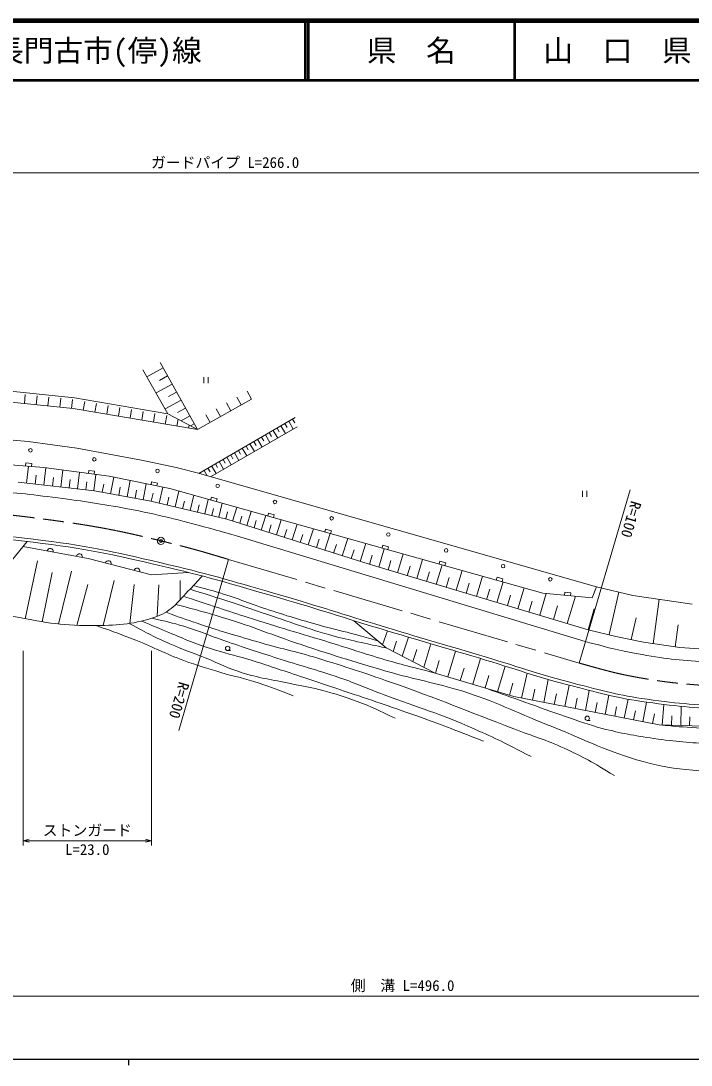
# Model space of a CAD drawing. Units: millimetres, scale not verified. Extents: x 40000 to 680000, y 20000 to 380000.
# Drawn here: x 249856 to 362778, y 204000 to 380000 of the extents above; entities that cross this region are included whole.
import ezdxf
from ezdxf.enums import TextEntityAlignment as Align

# ---------------------------------------------------------------- set-up
doc = ezdxf.new("R2010")
doc.units = ezdxf.units.MM
doc.header["$LTSCALE"] = 1000
doc.header["$PDMODE"] = 32
doc.header["$PDSIZE"] = 500
doc.linetypes.add('CHAIN', pattern=[18.5, 12, -1.5, 3.5, -1.5])
for name, color, linetype, lineweight in [('M-BGD', 7, 'Continuous', 13), ('M-BMK', 2, 'CHAIN', 13), ('M-BMK-SRVR', 3, 'Continuous', 13), ('M-STR-HTXT', 7, 'Continuous', 13), ('M-TTL', 2, 'Continuous', 140), ('M-TTL-BAND', 7, 'Continuous', 25), ('M-TTL-LINE', 7, 'Continuous', 50), ('M-TTL-TXT', 7, 'Continuous', 13)]:
    doc.layers.add(name, color=color, linetype=linetype, lineweight=lineweight)
doc.styles.add('ＭＳ ゴシック', font='')
doc.styles.get('ＭＳ ゴシック').set_extended_font_data('MS Gothic')

msp = doc.modelspace()

# ---------------------------------------------------------------- linework, layer by layer
at = {"layer": 'M-BGD'}
for p, q in [((279622, 311103), (273327, 322398)), ((274633, 313777), (270395, 321210)), ((273814, 321524), (271084, 320003)), ((275336, 318794), (272632, 317287)), ((274575, 320159), (273210, 319398)), ((280653, 319950), (280653, 318950)), ((281403, 318950), (281403, 319950)), ((258668, 314665), (234501, 317181)), ((250438, 315522), (250593, 317014)), ((252427, 315315), (252583, 316807)), ((276089, 317442), (274737, 316689)), ((288733, 316265), (287993, 317570)), ((254416, 315108), (254572, 316600)), ((256406, 314901), (256561, 316393)), ((258395, 314694), (258550, 316186)), ((260369, 314376), (260620, 315855)), ((262341, 314041), (262592, 315520)), ((264312, 313706), (264564, 315185)), ((276842, 316090), (274165, 314598)), ((288733, 316265), (279622, 311103)), ((285252, 314293), (284513, 315598)), ((286992, 315279), (286253, 316584)), ((279622, 311103), (258668, 314665)), ((266284, 313371), (266536, 314849)), ((268256, 313036), (268507, 314514)), ((270228, 312700), (270479, 314179)), ((272199, 312365), (272451, 313844)), ((274171, 312030), (274422, 313509)), ((279622, 311103), (274633, 313777)), ((277589, 314751), (276250, 314005)), ((278335, 313413), (276854, 312587)), ((281772, 312322), (281032, 313627)), ((283512, 313307), (282773, 314612)), ((276143, 311695), (276341, 312862)), ((278114, 311360), (278200, 311865)), ((279073, 312087), (278443, 311735)), ((279843, 303736), (296062, 313135)), ((281823, 303171), (296387, 311559)), ((293671, 311749), (294433, 310434)), ((294328, 312130), (294710, 311472)), ((294986, 312511), (295750, 311192)), ((295645, 312893), (296028, 312234)), ((251086, 309096), (242690, 309860)), ((290398, 309852), (290776, 309200)), ((291051, 310230), (291809, 308922)), ((291705, 310610), (292084, 309955)), ((292359, 310989), (293119, 309677)), ((293015, 311369), (293395, 310713)), ((259275, 307993), (251086, 309096)), ((287795, 308344), (288171, 307695)), ((288444, 308720), (289198, 307419)), ((289095, 309097), (289472, 308446)), ((289746, 309474), (290502, 308169)), ((270194, 305963), (259275, 307993)), ((284560, 306469), (285308, 305178)), ((285206, 306844), (285580, 306198)), ((285851, 307218), (286602, 305923)), ((286499, 307593), (286874, 306945)), ((287146, 307968), (287898, 306670)), ((253746, 304750), (243552, 305547)), ((250682, 305491), (250643, 304993)), ((251679, 305413), (250682, 305491)), ((250788, 302111), (251117, 304955)), ((251640, 304915), (251679, 305413)), ((253723, 301771), (254063, 304706)), ((264729, 303244), (253746, 304750)), ((276035, 304731), (270194, 305963)), ((279563, 303816), (276035, 304731)), ((281348, 304608), (281719, 303968)), ((281988, 304979), (282732, 303694)), ((282630, 305351), (283002, 304709)), ((283272, 305723), (284019, 304435)), ((283916, 306096), (284289, 305452)), ((252256, 301941), (252426, 303409)), ((255161, 301605), (255327, 303042)), ((256598, 301438), (256931, 304313)), ((259414, 301112), (259740, 303928)), ((261287, 304220), (261219, 303725)), ((262278, 304085), (261287, 304220)), ((262172, 300793), (262492, 303551)), ((262210, 303589), (262278, 304085)), ((274929, 301171), (264729, 303244)), ((264979, 300282), (265495, 303088)), ((346820, 284631), (279563, 303816)), ((280708, 304237), (281228, 303341)), ((249400, 302272), (262266, 300782)), ((258006, 301275), (258169, 302683)), ((260793, 300952), (260953, 302331)), ((263576, 300541), (263834, 301943)), ((266356, 300029), (266610, 301406)), ((267734, 299775), (268241, 302530)), ((270439, 299277), (270937, 301982)), ((271889, 302299), (271789, 301809)), ((272869, 302100), (271889, 302299)), ((272769, 301610), (272869, 302100)), ((273151, 298705), (273787, 301403)), ((337805, 283554), (274929, 301171)), ((262266, 300782), (271744, 299037)), ((269086, 299526), (269335, 300879)), ((271801, 299023), (272120, 300373)), ((274486, 298390), (274801, 299725)), ((275821, 298075), (276451, 300745)), ((278385, 297470), (278990, 300034)), ((280846, 296889), (281427, 299351)), ((281947, 299724), (281813, 299243)), ((282910, 299454), (281947, 299724)), ((282776, 298973), (282910, 299454)), ((344483, 300783), (344483, 299783)), ((345233, 299783), (345233, 300783)), ((271744, 299037), (284553, 296014)), ((277103, 297772), (277405, 299054)), ((279615, 297179), (279906, 298410)), ((282028, 296610), (282307, 297792)), ((283210, 296331), (283768, 298695)), ((285531, 295704), (286258, 297997)), ((284381, 296055), (284657, 297226)), ((284553, 296014), (308524, 288409)), ((286718, 295327), (287094, 296514)), ((287905, 294951), (288658, 297325)), ((289134, 294561), (289523, 295790)), ((290362, 294171), (291142, 296629)), ((291577, 297026), (291442, 296545)), ((292540, 296756), (291577, 297026)), ((292405, 296275), (292540, 296756)), ((292907, 293364), (293714, 295908)), ((291635, 293767), (292038, 295039)), ((294224, 292946), (294642, 294263)), ((295541, 292528), (296377, 295162)), ((298268, 291663), (299133, 294390)), ((301206, 294328), (301071, 293847)), ((302169, 294058), (301206, 294328)), ((302034, 293577), (302169, 294058)), ((250921, 292241), (246186, 286547)), ((286159, 293219), (344929, 275398)), ((296904, 292095), (297337, 293459)), ((299679, 291215), (300127, 292626)), ((301091, 290767), (301987, 293590)), ((304014, 289840), (304941, 292762)), ((302552, 290303), (303016, 291765)), ((305527, 289360), (306007, 290872)), ((307040, 288880), (308000, 291905)), ((310151, 287922), (311084, 291041)), ((310835, 291630), (310700, 291149)), ((311798, 291360), (310835, 291630)), ((311663, 290879), (311798, 291360)), ((250588, 279237), (252631, 288973)), ((308592, 288388), (309058, 289948)), ((311738, 287447), (312213, 289035)), ((313326, 286973), (314275, 290147)), ((316556, 286006), (317522, 289237)), ((320464, 288932), (320329, 288451)), ((321427, 288662), (320464, 288932)), ((321292, 288181), (321427, 288662)), ((253434, 278728), (255103, 287010)), ((256218, 278347), (258374, 287228)), ((278083, 287030), (271834, 286619)), ((308524, 288409), (345457, 277364)), ((314941, 286490), (315424, 288105)), ((318200, 285515), (318692, 287159)), ((319844, 285023), (320827, 288311)), ((323190, 284023), (324191, 287369)), ((263740, 278106), (265580, 285656)), ((276690, 282425), (276672, 285705)), ((321517, 284523), (322018, 286196)), ((324893, 283513), (325402, 285216)), ((326596, 283004), (327614, 286410)), ((330093, 286234), (329958, 285753)), ((330061, 281968), (331098, 285433)), ((331056, 285964), (330093, 286234)), ((330921, 285483), (331056, 285964)), ((259295, 278120), (261145, 285002)), ((268232, 278444), (268924, 285002)), ((272805, 279645), (273110, 284929)), ((328329, 282486), (328847, 284219)), ((333589, 280913), (334643, 284440)), ((337280, 279809), (338384, 283500)), ((346122, 282778), (337805, 283554)), ((341512, 283711), (341466, 283213)), ((342508, 283618), (341512, 283711)), ((342461, 283120), (342508, 283618)), ((346820, 284631), (346122, 282778)), ((346820, 284631), (352980, 283148)), ((348985, 276565), (350604, 283719)), ((331825, 281440), (332352, 283204)), ((335434, 280361), (335986, 282207)), ((341895, 278429), (343275, 283044)), ((352980, 283148), (362939, 281718)), ((356374, 275032), (357422, 282510)), ((339587, 279119), (340277, 281427)), ((345409, 277378), (346459, 280892)), ((305978, 278908), (311383, 274319)), ((352667, 275732), (353501, 279414)), ((360075, 274513), (360594, 278215)), ((310805, 274810), (311623, 277184)), ((345457, 277364), (350109, 276227)), ((312572, 273712), (313115, 275435)), ((314075, 272944), (315170, 276123)), ((317723, 271079), (318934, 275009)), ((350109, 276227), (354762, 275258)), ((354762, 275258), (360892, 274399)), ((284696, 273862), (285196, 273862)), ((311383, 274319), (319675, 270082)), ((315899, 272011), (316590, 274054)), ((321791, 269446), (323092, 273781)), ((360892, 274399), (366659, 273987)), ((319684, 270079), (320316, 272187)), ((325980, 268189), (327285, 272535)), ((330142, 266940), (331437, 271254)), ((319675, 270082), (332884, 266117)), ((323886, 268818), (324514, 270912)), ((328061, 267564), (328686, 269645)), ((334205, 265859), (335176, 270073)), ((332158, 266335), (332763, 268350)), ((337940, 265131), (338697, 269009)), ((341512, 264435), (342215, 268040)), ((332884, 266117), (357400, 261337)), ((336073, 265495), (336437, 267363)), ((339726, 264783), (340074, 266569)), ((343238, 264098), (343575, 265824)), ((344964, 263762), (345626, 267160)), ((348300, 263111), (348930, 266342)), ((346632, 263436), (346957, 265104)), ((349912, 262797), (350226, 264409)), ((351524, 262483), (352146, 265675)), ((354639, 261875), (355283, 265175)), ((357912, 261324), (358181, 264794)), ((361043, 261242), (361127, 264471)), ((353082, 262179), (353385, 263737)), ((356271, 261557), (356589, 263189)), ((359477, 261283), (359518, 262848)), ((362516, 261204), (362555, 262678)), ((345284, 262084), (345784, 262084)), ((357400, 261337), (370816, 260987))]:
    msp.add_line(p, q, dxfattribs=at)
for points in [[(274633, 313777), (258912, 316450), (234582, 318983), (221772, 318807), (173319, 316326), (160141, 340290)], [(271834, 286619), (261209, 289403), (250242, 291425)]]:
    msp.add_lwpolyline(points, dxfattribs=at)
for centre, radius in [((251460, 307620), 300), ((262219, 306094), 300), ((272873, 304149), 300), ((283014, 301641), 300), ((292661, 298918), 300), ((302214, 296165), 300), ((311773, 293439), 300), ((321514, 290749), 300), ((331110, 288096), 300), ((339054, 285879), 300), ((284696, 274237), 375), ((345284, 262459), 375)]:
    msp.add_circle(centre, radius, dxfattribs=at)
for centre, start, end in [((254800, 290584), 349.55341, 169.55341), ((259717, 289678), 349.55341, 169.55341), ((264578, 288520), 345.31994, 165.31994), ((269415, 287253), 345.31994, 165.31994)]:
    msp.add_arc(centre, 500, start, end, dxfattribs=at)
for points, knots in [([(221952, 301097), (226116, 301263), (227251, 301279), (230648, 301288), (235762, 301302), (238630, 301178), (243733, 300852), (248561, 300543), (251256, 300210), (256055, 299598), (260662, 299011), (263238, 298623), (267804, 297772), (273263, 296754), (276271, 295918), (281634, 294473), (283405, 293996), (283985, 293849), (286159, 293219)], [0, 0, 0, 0, 1, 1, 1, 2, 2, 2, 3, 3, 3, 4, 4, 4, 5, 5, 5, 6, 6, 6, 6]), ([(231381, 294084), (240022, 293894), (244926, 293479), (253561, 292432), (261936, 291418), (266555, 290265), (274769, 288343), (282184, 286609), (286265, 285338), (293579, 283218), (300295, 281272), (304004, 280003), (310698, 277985), (317117, 276049), (320726, 275013), (327151, 273097), (333371, 271242), (336784, 269947), (343071, 268336), (347832, 267115), (350501, 266345), (355370, 265669), (360900, 264900), (364036, 264657), (369618, 264506), (374280, 264379), (376901, 264556), (381553, 264892), (385052, 265144), (386976, 265628), (390458, 266055), (392657, 266324), (393879, 266610), (396092, 266709), (398163, 266802), (399329, 266922), (401398, 266794), (401752, 266772), (401951, 266736), (402295, 266648), (402735, 266537), (402960, 266420), (403310, 266218)], [0, 0, 0, 0, 1, 1, 1, 2, 2, 2, 3, 3, 3, 4, 4, 4, 5, 5, 5, 6, 6, 6, 7, 7, 7, 8, 8, 8, 9, 9, 9, 10, 10, 10, 11, 11, 11, 12, 12, 12, 13, 13, 13, 14, 14, 14, 14]), ([(231510, 293580), (240041, 293389), (244928, 292974), (253495, 291936), (261852, 290924), (266460, 289773), (274656, 287856), (282061, 286124), (286136, 284855), (293440, 282738), (300154, 280792), (303862, 279524), (310554, 277506), (316973, 275570), (320583, 274534), (327008, 272618), (333235, 270761), (336652, 269464), (342946, 267851), (347728, 266626), (350407, 265853), (355296, 265173), (360850, 264401), (364000, 264157), (369605, 264005), (374289, 263878), (376921, 264056), (381594, 264393), (385100, 264645), (387029, 265131), (390519, 265559), (392707, 265827), (393923, 266111), (396125, 266210), (398169, 266301), (399320, 266417), (401362, 266293), (401672, 266274), (401845, 266241), (402147, 266166), (402667, 266037), (402872, 265896), (403376, 265604)], [0, 0, 0, 0, 1, 1, 1, 2, 2, 2, 3, 3, 3, 4, 4, 4, 5, 5, 5, 6, 6, 6, 7, 7, 7, 8, 8, 8, 9, 9, 9, 10, 10, 10, 11, 11, 11, 12, 12, 12, 13, 13, 13, 14, 14, 14, 14]), ([(227003, 285113), (232158, 284220), (233639, 283955), (237824, 282909), (242226, 281810), (244494, 280432), (248946, 279556), (254180, 278527), (257189, 278009), (262522, 278084), (266576, 278142), (268965, 278279), (272785, 279638), (275444, 280584), (276385, 282218), (278359, 284233), (279176, 285067), (279482, 285366), (280379, 286435)], [0, 0, 0, 0, 1, 1, 1, 2, 2, 2, 3, 3, 3, 4, 4, 4, 5, 5, 5, 6, 6, 6, 6]), ([(278350, 284207), (280793, 283452), (281418, 283254), (283379, 282624), (286180, 281725), (287732, 281168), (290527, 280250), (295319, 278675), (297940, 277579), (302806, 276252), (304494, 275791), (305461, 275618), (307168, 275234), (308812, 274864), (309336, 274753), (311383, 274319)], [0, 0, 0, 0, 1, 1, 1, 2, 2, 2, 3, 3, 3, 4, 4, 4, 5, 5, 5, 5]), ([(278958, 284833), (281086, 284268), (281660, 284094), (283379, 283576), (286687, 282580), (288453, 281756), (291739, 280693), (295266, 279551), (297255, 278949), (300826, 277952), (302942, 277360), (304159, 277151), (306278, 276570), (307727, 276173), (308196, 276041), (309978, 275512)], [0, 0, 0, 0, 1, 1, 1, 2, 2, 2, 3, 3, 3, 4, 4, 4, 5, 5, 5, 5]), ([(275947, 281638), (279909, 280620), (280991, 280306), (284191, 279342), (289286, 277808), (292005, 276536), (297058, 274872), (303043, 272900), (306409, 271830), (312469, 270106), (317343, 268718), (320194, 268358), (325009, 266780), (330784, 264887), (333795, 263212), (339457, 261001), (345404, 258678), (348561, 256828), (354722, 255153), (357906, 254288), (359757, 253979), (363046, 253709), (366517, 253424), (368485, 253703), (371960, 253463), (374672, 253276), (376293, 253619), (378891, 252814), (379443, 252643), (379674, 252596), (380288, 252327)], [0, 0, 0, 0, 1, 1, 1, 2, 2, 2, 3, 3, 3, 4, 4, 4, 5, 5, 5, 6, 6, 6, 7, 7, 7, 8, 8, 8, 9, 9, 9, 10, 10, 10, 10]), ([(277251, 283018), (278128, 282730), (278348, 282658), (279051, 282427), (282882, 281171), (285018, 280439), (288861, 279217), (294368, 277466), (297485, 276590), (303006, 274880), (305688, 274049), (307172, 273524), (309863, 272723), (313670, 271590), (314942, 271288), (319684, 270079)], [0, 0, 0, 0, 1, 1, 1, 2, 2, 2, 3, 3, 3, 4, 4, 4, 5, 5, 5, 5]), ([(274320, 280320), (276823, 279394), (277498, 279165), (279549, 278465), (283429, 277141), (285647, 276532), (289581, 275376), (293575, 274201), (295883, 273789), (299867, 272577), (304699, 271107), (307385, 270211), (312152, 268542), (320335, 265678), (324805, 263760), (332906, 260669), (336231, 259400), (338174, 258878), (341411, 257398), (344825, 255836), (345995, 255125), (349862, 252818)], [0, 0, 0, 0, 1, 1, 1, 2, 2, 2, 3, 3, 3, 4, 4, 4, 5, 5, 5, 6, 6, 6, 7, 7, 7, 7]), ([(268218, 278385), (271372, 276685), (272270, 276181), (274972, 274992), (277256, 273987), (278597, 273570), (280915, 272647), (283409, 271654), (284720, 270851), (287294, 270085), (290597, 269102), (292541, 268912), (295908, 268177), (297781, 267768), (298850, 267624), (300706, 267141), (303019, 266538), (304299, 266122), (306539, 265287), (309094, 264335), (309962, 263893), (312918, 262452)], [0, 0, 0, 0, 1, 1, 1, 2, 2, 2, 3, 3, 3, 4, 4, 4, 5, 5, 5, 6, 6, 6, 7, 7, 7, 7]), ([(270222, 278832), (272158, 277998), (272667, 277789), (274242, 277141), (277173, 275935), (278787, 275172), (281803, 274197), (284231, 273411), (285648, 273159), (288091, 272416), (291106, 271498), (292768, 270899), (295760, 269908), (299097, 268802), (300966, 268181), (304297, 267054), (309030, 265453), (311700, 264607), (316400, 262911), (320876, 261296), (322316, 260738), (327795, 258604)], [0, 0, 0, 0, 1, 1, 1, 2, 2, 2, 3, 3, 3, 4, 4, 4, 5, 5, 5, 6, 6, 6, 7, 7, 7, 7]), ([(271901, 279321), (274481, 278755), (275220, 278571), (277312, 277960), (280002, 277174), (281424, 276474), (284073, 275561), (287530, 274370), (289480, 273740), (292959, 272617), (297081, 271287), (299437, 270689), (303536, 269291), (306516, 268276), (308117, 267520), (311060, 266402), (316986, 264150), (320459, 263264), (326244, 260670), (330038, 258970), (331347, 258350), (335812, 256009)], [0, 0, 0, 0, 1, 1, 1, 2, 2, 2, 3, 3, 3, 4, 4, 4, 5, 5, 5, 6, 6, 6, 7, 7, 7, 7]), ([(262639, 278065), (265822, 276924), (266668, 276609), (269223, 275604), (272410, 274350), (274086, 273375), (277301, 272194), (279716, 271307), (281106, 270912), (283571, 270177), (286072, 269431), (287526, 269192), (290005, 268377), (292271, 267633), (293037, 267333), (295729, 266251)], [0, 0, 0, 0, 1, 1, 1, 2, 2, 2, 3, 3, 3, 4, 4, 4, 5, 5, 5, 5]), ([(344929, 275398), (349407, 274203), (350734, 273876), (354516, 273199), (358884, 272417), (361376, 272219), (365801, 271890), (370283, 271558), (372815, 271494), (377305, 271672), (383475, 271918), (385745, 272465), (392966, 273826)], [0, 0, 0, 0, 1, 1, 1, 2, 2, 2, 3, 3, 3, 4, 4, 4, 4]), ([(328061, 267564), (331330, 266403), (332149, 266111), (334770, 265183), (337448, 264235), (338937, 263670), (341628, 262760), (344032, 261947), (345350, 261385), (347807, 260749), (351162, 259881), (353088, 259569), (356515, 259053), (360295, 258483), (362443, 258386), (366256, 258108), (370170, 257821), (372377, 257885), (376288, 257562), (378520, 257378), (379790, 257382), (381994, 256981), (382951, 256807), (383491, 256702), (384413, 256393), (385337, 256083), (385670, 255917), (386702, 255400)], [0, 0, 0, 0, 1, 1, 1, 2, 2, 2, 3, 3, 3, 4, 4, 4, 5, 5, 5, 6, 6, 6, 7, 7, 7, 8, 8, 8, 9, 9, 9, 9]), ([(357400, 261337), (360433, 261058), (361232, 260998), (363692, 260824), (367536, 260553), (369693, 260408), (373546, 260340), (376510, 260287), (378178, 260606), (381136, 260408), (383677, 260239), (385106, 260091), (387606, 259609), (389644, 259216), (390819, 259087), (392784, 258421), (393247, 258265), (393512, 258182), (393940, 257948), (394159, 257828), (394240, 257783), (394486, 257618)], [0, 0, 0, 0, 1, 1, 1, 2, 2, 2, 3, 3, 3, 4, 4, 4, 5, 5, 5, 6, 6, 6, 7, 7, 7, 7])]:
    msp.add_open_spline(points, degree=3, knots=knots, dxfattribs=at)
at = {"layer": 'M-BMK'}
msp.add_line((284844, 289228), (343903, 271768), dxfattribs=at)
for points, knots in [([(221706, 297491), (229253, 297693), (231416, 297731), (237629, 297460), (244381, 297167), (248161, 296784), (254858, 295879), (262182, 294890), (266272, 294129), (273448, 292362), (277931, 291258), (279468, 290858), (284844, 289228)], [0, 0, 0, 0, 1, 1, 1, 2, 2, 2, 3, 3, 3, 4, 4, 4, 4]), ([(343903, 271768), (348884, 270379), (350360, 269937), (354589, 269205), (358264, 268569), (360351, 268355), (364069, 268054), (366304, 267872), (367561, 267805), (369804, 267779), (373586, 267735), (375712, 267674), (379486, 267926), (383189, 268174), (385258, 268457), (388918, 269071), (390862, 269397), (391518, 269507), (393879, 269998)], [0, 0, 0, 0, 1, 1, 1, 2, 2, 2, 3, 3, 3, 4, 4, 4, 5, 5, 5, 6, 6, 6, 6])]:
    msp.add_open_spline(points, degree=3, knots=knots, dxfattribs=at)
at = {"layer": 'M-BMK-SRVR'}
msp.add_circle((273448, 292362), 600, dxfattribs=at)
msp.add_point((273448, 292362), dxfattribs=at)
at = {"layer": 'M-STR-HTXT'}
for p, q in [((144331, 354367), (424180, 354367)), ((343903, 271768), (352512, 300972)), ((284844, 289228), (276444, 260416)), ((250242, 273839), (250242, 240995)), ((271834, 273839), (271834, 240995)), ((250242, 241805), (251242, 242055)), ((250242, 241805), (271834, 241805)), ((250242, 241805), (251242, 241555)), ((271834, 241805), (270834, 242055)), ((271834, 241805), (270834, 241555)), ((71289, 215644), (557033, 215644))]:
    msp.add_line(p, q, dxfattribs=at)
at = {"layer": 'M-TTL'}
msp.add_line((680000, 380000), (40000, 380000), dxfattribs=at)
at = {"layer": 'M-TTL-BAND'}
for p, q in [((40000, 205000), (579000, 205000)), ((268000, 205000), (268000, 204000))]:
    msp.add_line(p, q, dxfattribs=at)
at = {"layer": 'M-TTL-LINE'}
for p, q in [((297750, 380000), (297750, 370000)), ((298250, 380000), (298250, 370000)), ((333000, 380000), (333000, 370000)), ((40000, 370000), (680000, 370000))]:
    msp.add_line(p, q, dxfattribs=at)

# ---------------------------------------------------------------- texts
at = {"layer": 'M-STR-HTXT', "style": 'ＭＳ ゴシック'}
for s, p in [('ガードパイプ L=266.0', (284255, 354667)), ('ストンガード', (261038, 242105)), ('L=23.0', (261038, 238869)), ('側\u3000溝 L=496.0', (314161, 215944))]:
    msp.add_text(s, height=1833, dxfattribs=at).set_placement(p, align=Align.BOTTOM_CENTER)
for s, rotation, p in [('R=100', 253.575, (351272, 296391)), ('R=200', 253.746, (275118, 265900))]:
    msp.add_text(s, height=1833, rotation=rotation, dxfattribs=at).set_placement(p, align=Align.BOTTOM_CENTER)
at = {"layer": 'M-TTL-TXT', "style": 'ＭＳ ゴシック'}
msp.add_text('路 線 名      一般県道俵山長門古市(停)線', height=3666, dxfattribs=at).set_placement((180380, 375000), align=Align.MIDDLE_LEFT)
for s, p in [('県\u3000名', (315625, 375000)), ('山\u3000口\u3000県', (350375, 375000))]:
    msp.add_text(s, height=3666, dxfattribs=at).set_placement(p, align=Align.MIDDLE_CENTER)

doc.saveas('drawing.dxf')
